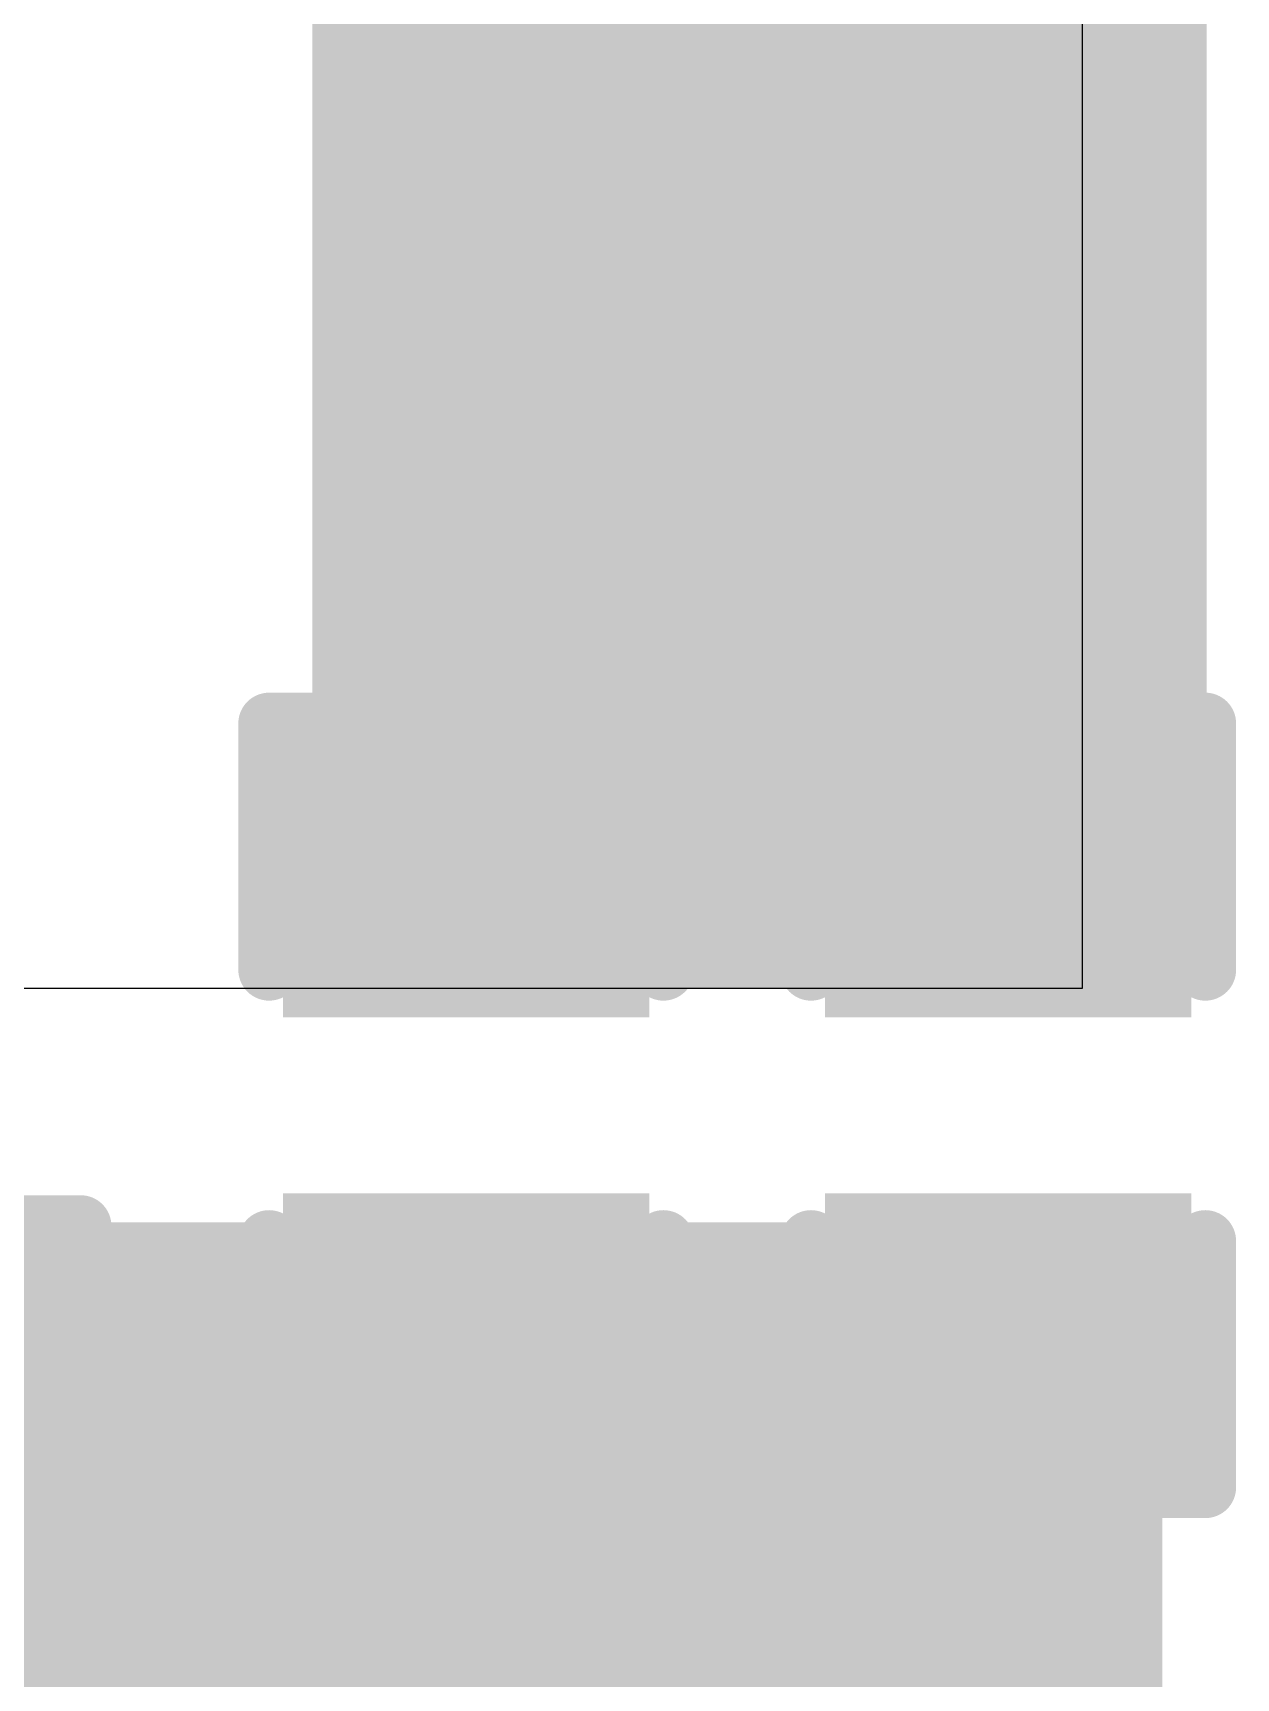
# Model space of a CAD drawing. Header units: inches. Extents: x -46 to 312, y 0 to 111.
# Drawn here: x -36.816 to -34.335, y 18.97 to 22.362 of the extents above; entities that cross this region are included whole.
import ezdxf

# ---------------------------------------------------------------- set-up
doc = ezdxf.new("R2010")
doc.units = ezdxf.units.IN
for name, color, linetype in [('Top Layer', 1, 'Continuous'), ('Top Overlay', 2, 'Continuous'), ('Top Paste', 8, 'Continuous'), ('Top Solder', 216, 'Continuous')]:
    doc.layers.add(name, color=color, linetype=linetype)

# ---------------------------------------------------------------- blocks, each defined once
blk = doc.blocks.new('C___0402_61')
at = {"layer": 'Top Layer'}
for points in [[(-0.6985, -0.3175), (-0.6985, 0.3175), (-0.2413, 0.3175), (-0.2413, -0.3175)], [(0.2413, -0.3175), (0.2413, 0.3175), (0.6985, 0.3175), (0.6985, -0.3175)]]:
    blk.add_hatch(color=1, dxfattribs=at).paths.add_polyline_path(points)
at = {"layer": 'Top Paste'}
for points in [[(-0.6985, -0.3175), (-0.6985, 0.3175), (-0.2413, 0.3175), (-0.2413, -0.3175)], [(0.2413, -0.3175), (0.2413, 0.3175), (0.6985, 0.3175), (0.6985, -0.3175)]]:
    blk.add_hatch(color=8, dxfattribs=at).paths.add_polyline_path(points)
at = {"layer": 'Top Solder'}
for points in [[(-0.7585, -0.3775), (-0.7585, 0.3775), (-0.1813, 0.3775), (-0.1813, -0.3775)], [(0.1813, -0.3775), (0.1813, 0.3775), (0.7585, 0.3775), (0.7585, -0.3775)]]:
    blk.add_hatch(color=216, dxfattribs=at).paths.add_polyline_path(points)
at = {"layer": 'Top Overlay'}
for points in [[(-0.2794, 0.4064, 0.127, 0.127, 0), (-0.7874, 0.4064, 0.127, 0.127, 0)], [(-0.7874, -0.4064, 0.127, 0.127, 0), (-0.7874, 0.4064, 0.127, 0.127, 0)], [(0.7874, 0.4064, 0.127, 0.127, 0), (0.2794, 0.4064, 0.127, 0.127, 0)], [(0.7874, -0.4064, 0.127, 0.127, 0), (0.7874, 0.4064, 0.127, 0.127, 0)], [(-0.2794, -0.4064, 0.127, 0.127, 0), (-0.7874, -0.4064, 0.127, 0.127, 0)], [(0.7874, -0.4064, 0.127, 0.127, 0), (0.2794, -0.4064, 0.127, 0.127, 0)]]:
    blk.add_lwpolyline(points, format="xyseb", dxfattribs=at)
for points in [[(-0.8191, 0.4064, 0.0635, 0.0635, 1), (-0.7556, 0.4064, 0.0635, 0.0635, 1)], [(-0.8191, 0.4064, 0.0635, 0.0635, 1), (-0.7556, 0.4064, 0.0635, 0.0635, 1)], [(-0.3111, 0.4064, 0.0635, 0.0635, 1), (-0.2477, 0.4064, 0.0635, 0.0635, 1)], [(0.2477, 0.4064, 0.0635, 0.0635, 1), (0.3111, 0.4064, 0.0635, 0.0635, 1)], [(0.7556, 0.4064, 0.0635, 0.0635, 1), (0.8191, 0.4064, 0.0635, 0.0635, 1)], [(0.7556, 0.4064, 0.0635, 0.0635, 1), (0.8191, 0.4064, 0.0635, 0.0635, 1)], [(-0.8191, -0.4064, 0.0635, 0.0635, 1), (-0.7556, -0.4064, 0.0635, 0.0635, 1)], [(-0.8191, -0.4064, 0.0635, 0.0635, 1), (-0.7556, -0.4064, 0.0635, 0.0635, 1)], [(-0.3111, -0.4064, 0.0635, 0.0635, 1), (-0.2477, -0.4064, 0.0635, 0.0635, 1)], [(0.2477, -0.4064, 0.0635, 0.0635, 1), (0.3111, -0.4064, 0.0635, 0.0635, 1)], [(0.7556, -0.4064, 0.0635, 0.0635, 1), (0.8191, -0.4064, 0.0635, 0.0635, 1)], [(0.7556, -0.4064, 0.0635, 0.0635, 1), (0.8191, -0.4064, 0.0635, 0.0635, 1)]]:
    blk.add_lwpolyline(points, format="xyseb", close=True, dxfattribs=at)
blk = doc.blocks.new('C___0402_67')
at = {"layer": 'Top Layer'}
for points in [[(-0.6985, -0.3175), (-0.6985, 0.3175), (-0.2413, 0.3175), (-0.2413, -0.3175)], [(0.2413, -0.3175), (0.2413, 0.3175), (0.6985, 0.3175), (0.6985, -0.3175)]]:
    blk.add_hatch(color=1, dxfattribs=at).paths.add_polyline_path(points)
at = {"layer": 'Top Paste'}
for points in [[(-0.6985, -0.3175), (-0.6985, 0.3175), (-0.2413, 0.3175), (-0.2413, -0.3175)], [(0.2413, -0.3175), (0.2413, 0.3175), (0.6985, 0.3175), (0.6985, -0.3175)]]:
    blk.add_hatch(color=8, dxfattribs=at).paths.add_polyline_path(points)
at = {"layer": 'Top Solder'}
for points in [[(-0.7585, -0.3775), (-0.7585, 0.3775), (-0.1813, 0.3775), (-0.1813, -0.3775)], [(0.1813, -0.3775), (0.1813, 0.3775), (0.7585, 0.3775), (0.7585, -0.3775)]]:
    blk.add_hatch(color=216, dxfattribs=at).paths.add_polyline_path(points)
at = {"layer": 'Top Overlay'}
for points in [[(-0.2794, 0.4064, 0.127, 0.127, 0), (-0.7874, 0.4064, 0.127, 0.127, 0)], [(-0.7874, -0.4064, 0.127, 0.127, 0), (-0.7874, 0.4064, 0.127, 0.127, 0)], [(0.7874, 0.4064, 0.127, 0.127, 0), (0.2794, 0.4064, 0.127, 0.127, 0)], [(0.7874, -0.4064, 0.127, 0.127, 0), (0.7874, 0.4064, 0.127, 0.127, 0)], [(-0.2794, -0.4064, 0.127, 0.127, 0), (-0.7874, -0.4064, 0.127, 0.127, 0)], [(0.7874, -0.4064, 0.127, 0.127, 0), (0.2794, -0.4064, 0.127, 0.127, 0)]]:
    blk.add_lwpolyline(points, format="xyseb", dxfattribs=at)
for points in [[(-0.8191, 0.4064, 0.0635, 0.0635, 1), (-0.7556, 0.4064, 0.0635, 0.0635, 1)], [(-0.8191, 0.4064, 0.0635, 0.0635, 1), (-0.7556, 0.4064, 0.0635, 0.0635, 1)], [(-0.3111, 0.4064, 0.0635, 0.0635, 1), (-0.2477, 0.4064, 0.0635, 0.0635, 1)], [(0.2477, 0.4064, 0.0635, 0.0635, 1), (0.3111, 0.4064, 0.0635, 0.0635, 1)], [(0.7556, 0.4064, 0.0635, 0.0635, 1), (0.8191, 0.4064, 0.0635, 0.0635, 1)], [(0.7556, 0.4064, 0.0635, 0.0635, 1), (0.8191, 0.4064, 0.0635, 0.0635, 1)], [(-0.8191, -0.4064, 0.0635, 0.0635, 1), (-0.7556, -0.4064, 0.0635, 0.0635, 1)], [(-0.8191, -0.4064, 0.0635, 0.0635, 1), (-0.7556, -0.4064, 0.0635, 0.0635, 1)], [(-0.3111, -0.4064, 0.0635, 0.0635, 1), (-0.2477, -0.4064, 0.0635, 0.0635, 1)], [(0.2477, -0.4064, 0.0635, 0.0635, 1), (0.3111, -0.4064, 0.0635, 0.0635, 1)], [(0.7556, -0.4064, 0.0635, 0.0635, 1), (0.8191, -0.4064, 0.0635, 0.0635, 1)], [(0.7556, -0.4064, 0.0635, 0.0635, 1), (0.8191, -0.4064, 0.0635, 0.0635, 1)]]:
    blk.add_lwpolyline(points, format="xyseb", close=True, dxfattribs=at)
blk = doc.blocks.new('C___0402_68')
at = {"layer": 'Top Layer'}
for points in [[(-0.6985, -0.3175), (-0.6985, 0.3175), (-0.2413, 0.3175), (-0.2413, -0.3175)], [(0.2413, -0.3175), (0.2413, 0.3175), (0.6985, 0.3175), (0.6985, -0.3175)]]:
    blk.add_hatch(color=1, dxfattribs=at).paths.add_polyline_path(points)
at = {"layer": 'Top Paste'}
for points in [[(-0.6985, -0.3175), (-0.6985, 0.3175), (-0.2413, 0.3175), (-0.2413, -0.3175)], [(0.2413, -0.3175), (0.2413, 0.3175), (0.6985, 0.3175), (0.6985, -0.3175)]]:
    blk.add_hatch(color=8, dxfattribs=at).paths.add_polyline_path(points)
at = {"layer": 'Top Solder'}
for points in [[(-0.7585, -0.3775), (-0.7585, 0.3775), (-0.1813, 0.3775), (-0.1813, -0.3775)], [(0.1813, -0.3775), (0.1813, 0.3775), (0.7585, 0.3775), (0.7585, -0.3775)]]:
    blk.add_hatch(color=216, dxfattribs=at).paths.add_polyline_path(points)
at = {"layer": 'Top Overlay'}
for points in [[(-0.7874, 0.4064, 0.127, 0.127, 0), (-0.2794, 0.4064, 0.127, 0.127, 0)], [(-0.7874, -0.4064, 0.127, 0.127, 0), (-0.7874, 0.4064, 0.127, 0.127, 0)], [(0.2794, 0.4064, 0.127, 0.127, 0), (0.7874, 0.4064, 0.127, 0.127, 0)], [(0.7874, -0.4064, 0.127, 0.127, 0), (0.7874, 0.4064, 0.127, 0.127, 0)], [(-0.7874, -0.4064, 0.127, 0.127, 0), (-0.2794, -0.4064, 0.127, 0.127, 0)], [(0.2794, -0.4064, 0.127, 0.127, 0), (0.7874, -0.4064, 0.127, 0.127, 0)]]:
    blk.add_lwpolyline(points, format="xyseb", dxfattribs=at)
for points in [[(-0.8191, 0.4064, 0.0635, 0.0635, 1), (-0.7556, 0.4064, 0.0635, 0.0635, 1)], [(-0.8191, 0.4064, 0.0635, 0.0635, 1), (-0.7556, 0.4064, 0.0635, 0.0635, 1)], [(-0.3111, 0.4064, 0.0635, 0.0635, 1), (-0.2477, 0.4064, 0.0635, 0.0635, 1)], [(0.2477, 0.4064, 0.0635, 0.0635, 1), (0.3111, 0.4064, 0.0635, 0.0635, 1)], [(0.7556, 0.4064, 0.0635, 0.0635, 1), (0.8191, 0.4064, 0.0635, 0.0635, 1)], [(0.7556, 0.4064, 0.0635, 0.0635, 1), (0.8191, 0.4064, 0.0635, 0.0635, 1)], [(-0.8191, -0.4064, 0.0635, 0.0635, 1), (-0.7556, -0.4064, 0.0635, 0.0635, 1)], [(-0.8191, -0.4064, 0.0635, 0.0635, 1), (-0.7556, -0.4064, 0.0635, 0.0635, 1)], [(-0.3111, -0.4064, 0.0635, 0.0635, 1), (-0.2477, -0.4064, 0.0635, 0.0635, 1)], [(0.2477, -0.4064, 0.0635, 0.0635, 1), (0.3111, -0.4064, 0.0635, 0.0635, 1)], [(0.7556, -0.4064, 0.0635, 0.0635, 1), (0.8191, -0.4064, 0.0635, 0.0635, 1)], [(0.7556, -0.4064, 0.0635, 0.0635, 1), (0.8191, -0.4064, 0.0635, 0.0635, 1)]]:
    blk.add_lwpolyline(points, format="xyseb", close=True, dxfattribs=at)

msp = doc.modelspace()

# ---------------------------------------------------------------- hatches: boundary and pattern name
at = {"layer": 'Top Layer'}
for points in [[(-36.2399, 20.3919), (-34.3962, 20.3919), (-34.3962, 23.0515), (-36.2399, 23.0515)], [(-37.2636, 18.0524), (-34.4878, 18.0524), (-34.4878, 19.9093), (-37.2636, 19.9093)]]:
    msp.add_hatch(color=1, dxfattribs=at).paths.add_polyline_path(points)

# ---------------------------------------------------------------- linework, layer by layer
for p, q in [((-34.6529, 23.0515), (-34.6529, 20.3919)), ((-34.6529, 20.3919), (-37.2636, 20.3919))]:
    msp.add_line(p, q, dxfattribs=at)

# ---------------------------------------------------------------- block references
at = {"rotation": 270}
for name, p in [('C___0402_61', (-35.9224, 20.1506)), ('C___0402_67', (-34.8053, 20.1506))]:
    msp.add_blockref(name, p, dxfattribs=at)
msp.add_blockref('C___0402_68', (-37.5047, 19.4955))

doc.saveas('drawing.dxf')
